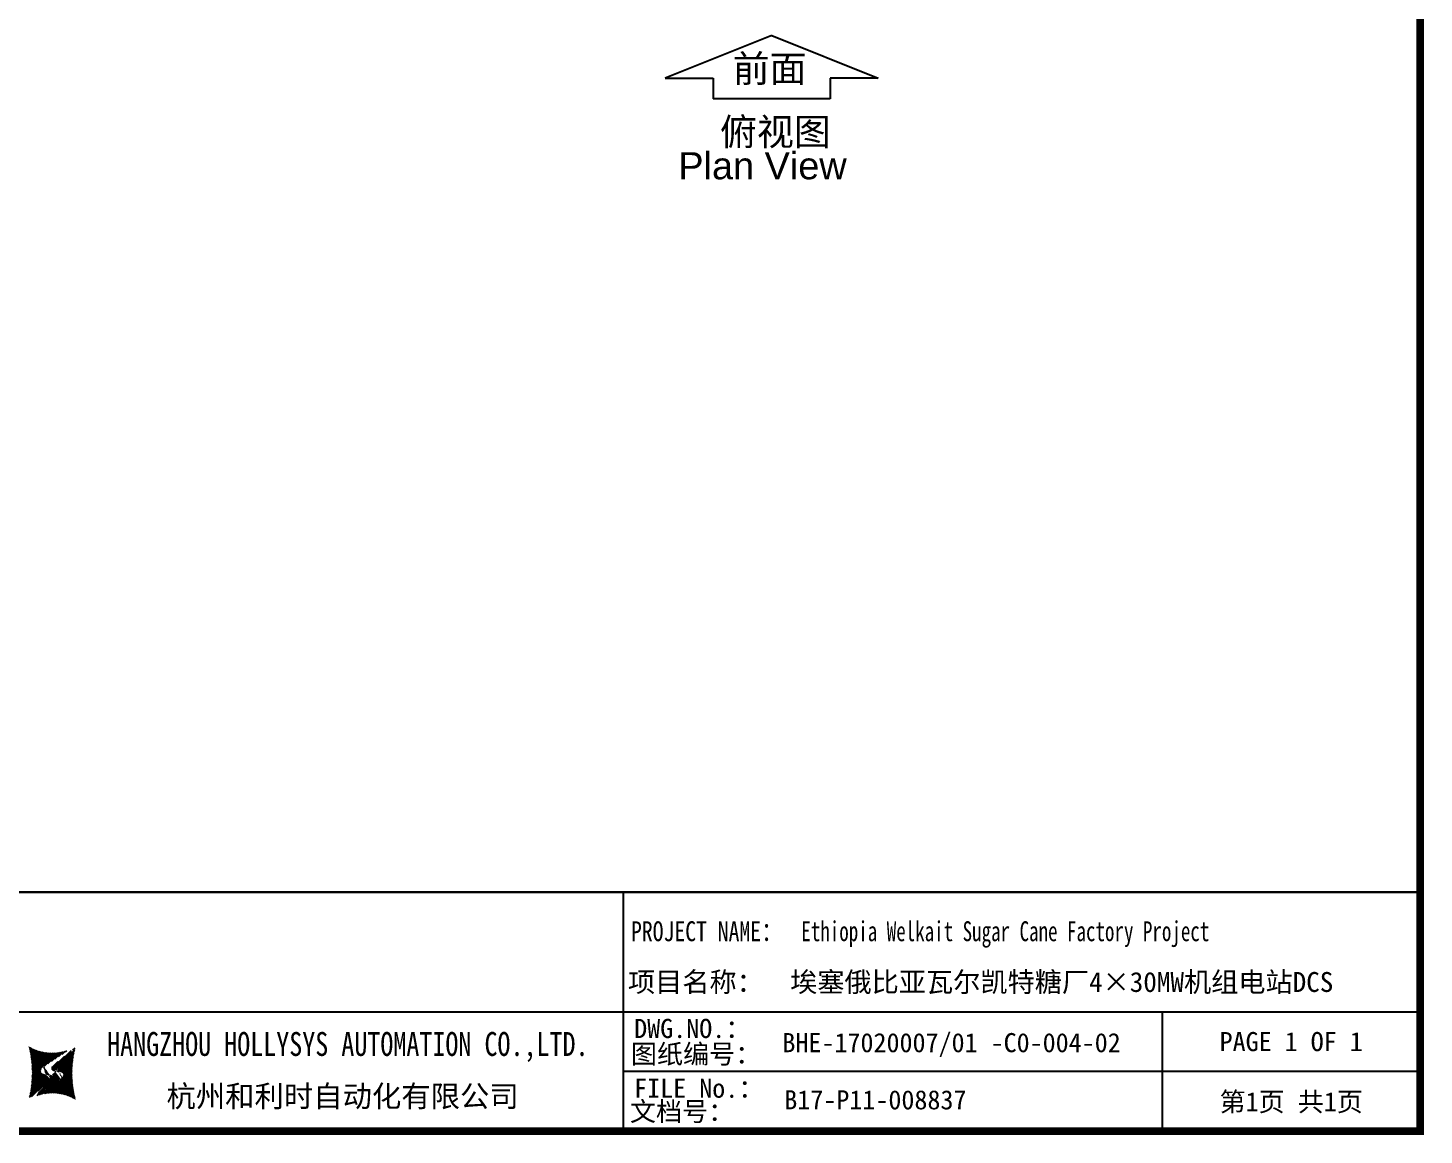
# Model space of a CAD drawing. Extents: x 79822 to 122366, y -56021 to -28815.
# Drawn here: x 83929 to 85681, y -50053 to -48663 of the extents above; entities that cross this region are included whole.
import ezdxf
from ezdxf.enums import TextEntityAlignment as Align
from ezdxf.lldxf.tags import DXFTag

# ---------------------------------------------------------------- set-up
doc = ezdxf.new("R2010")
doc.units = 0
doc.header["$LTSCALE"] = 100
doc.header["$MEASUREMENT"] = 0
for name, color, linetype in [('PARTS', 6, 'Continuous'), ('t', 1, 'Continuous'), ('标准图框及表格', 7, 'Continuous')]:
    doc.layers.add(name, color=color, linetype=linetype)
doc.styles.add('HZ', font='arial.ttf', dxfattribs={"width": 0.7})
doc.styles.get("Standard").update_dxf_attribs({"font": ''})
doc.styles.get('Standard').set_extended_font_data('SimSun')
tags = doc.linetypes.add('CENTER', pattern=[2, 1.25, -0.25, 0.25, -0.25]).pattern_tags.tags
tags[10:11] = [DXFTag(74, 4), DXFTag(75, 0), DXFTag(340, '0'), DXFTag(46, 1.0), DXFTag(50, 0.0), DXFTag(44, 0.0), DXFTag(45, 0.0)]
tags[8:9] = [DXFTag(74, 4), DXFTag(75, 0), DXFTag(340, '0'), DXFTag(46, 1.0), DXFTag(50, 0.0), DXFTag(44, 0.0), DXFTag(45, 0.0)]
tags[6:7] = [DXFTag(74, 4), DXFTag(75, 0), DXFTag(340, '0'), DXFTag(46, 1.0), DXFTag(50, 0.0), DXFTag(44, 0.0), DXFTag(45, 0.0)]
tags[4:5] = [DXFTag(74, 4), DXFTag(75, 0), DXFTag(340, '0'), DXFTag(46, 1.0), DXFTag(50, 0.0), DXFTag(44, 0.0), DXFTag(45, 0.0)]
pattern_1 = [(45, (0, 0), (-0.736262898216564, 0.7362628982165641), [])]

# ---------------------------------------------------------------- blocks, each defined once
blk = doc.blocks.new('图框')
at = {"layer": '标准图框及表格'}
h = blk.add_hatch(dxfattribs=at)
h.set_pattern_fill('ANSI31', color=5, scale=8.329863809039892, style=0)
h.set_pattern_definition(pattern_1)
edge = h.paths.add_edge_path()
edge.add_arc((2399.257256036391, -2998.153851416566), 55.18534773488954, 238.1092081981581, 291.6531626184834)
edge.add_line((2419.619937407027, -3049.445018414634), (2388.525499730735, -3070.242821799802))
edge.add_arc((2238.907377712399, -3078.328790578547), 135.3602868968974, 346.3915348661821, 374.2500326978034)
edge.add_line((2370.467593623529, -3110.177132109857), (2397.50623789792, -3087.85242802291))
edge.add_line((2391.339199201146, -3080.281448750429), (2396.143986595598, -3080.898839897796))
edge.add_spline(control_points=[(2397.470018868538, -3087.887634953957), (2398.35948137939, -3087.023080631327), (2399.970992452319, -3085.456697735681), (2399.869182150054, -3081.252294174519), (2397.426500162081, -3081.012803431273), (2396.121921064187, -3080.884897048199)], knot_values=[0, 0, 0, 0, 6.844331067525468, 12.40042740766005, 18.76924275352248, 18.76924275352248, 18.76924275352248, 18.76924275352248], weights=[1, 1, 1, 1, 1, 1], degree=3, periodic=0)
edge.add_spline(control_points=[(2388.515363058686, -3070.265433304907), (2387.789374929038, -3070.86905758363), (2386.478198365832, -3071.959237952229), (2385.544096281083, -3073.38263759949), (2385.127199159644, -3074.017912079413)], knot_values=[0, 0, 0, 0, 5.253673658024614, 9.488438564008057, 9.488438564008057, 9.488438564008057, 9.488438564008057], weights=[1, 1, 1, 1, 1], degree=3, periodic=0)
edge.add_spline(control_points=[(2386.272665588534, -3072.281716856574), (2385.721471206634, -3072.905523096015), (2384.632427465753, -3074.386714445929), (2384.912828655535, -3077.72895088909), (2387.858851342782, -3079.895552619193), (2390.185443934519, -3080.145534927004), (2391.314573401905, -3080.266855002868)], knot_values=[10.66597461496156, 10.66597461496156, 10.66597461496156, 10.66597461496156, 18.97770399508879, 28.89455822145742, 41.119553648298, 52.64692538081317, 52.64692538081317, 52.64692538081317, 52.64692538081317], weights=[1, 1, 1, 1, 1, 1, 1], degree=3, periodic=0)
h = blk.add_hatch(dxfattribs=at)
h.set_pattern_fill('ANSI31', color=3, scale=8.329863809039892, style=0)
h.set_pattern_definition(pattern_1)
edge = h.paths.add_edge_path()
edge.add_line((2402.469732125144, -3075.776359090531), (2407.706041465404, -3076.440586092609))
edge.add_spline(control_points=[(2401.044493204623, -3068.769946203269), (2400.155030693568, -3069.634500525768), (2398.543519620813, -3071.200883421574), (2398.645329922932, -3075.40528698259), (2401.088011911052, -3075.644777725895), (2402.392591008975, -3075.772684108895)], knot_values=[0, 0, 0, 0, 6.844331067526932, 12.40042740766158, 18.76924275352342, 18.76924275352342, 18.76924275352342, 18.76924275352342], weights=[1, 1, 1, 1, 1, 1], degree=3, periodic=0)
edge.add_line((2428.046918449632, -3046.480449047325), (2401.008274175249, -3068.805153134272))
edge.add_spline(control_points=[(2412.625169549749, -3083.918607966574), (2413.015644598316, -3083.422785431954), (2413.86377905187, -3082.052674005965), (2413.601683417044, -3078.928630268005), (2410.655660730175, -3076.762028538062), (2408.329068138031, -3076.512046230251), (2407.199938671052, -3076.390726154226)], knot_values=[12.65408913243743, 12.65408913243743, 12.65408913243743, 12.65408913243743, 18.97770399508879, 28.89455822145742, 41.119553648298, 52.64692538081317, 52.64692538081317, 52.64692538081317, 52.64692538081317], weights=[1, 1, 1, 1, 1, 1, 1], degree=3, periodic=0)
edge.add_line((2411.626283690712, -3084.975693399283), (2412.781242849298, -3083.732051979769))
edge.add_line((2410.021343801694, -3086.399138189481), (2411.626283690712, -3084.975693399414))
edge.add_line((2378.894574665755, -3107.212562742519), (2409.989012342048, -3086.414759357351))
edge.add_arc((2399.257256036391, -3158.503729740543), 55.18534773488965, 58.10920819815809, 111.6531626184834)
edge.add_arc((2559.607134360383, -3078.328790578547), 135.360286896897, 166.3915348661823, 194.2500326978024)
at = {"color": 7}
for p, q in [((3115.642035047145, -2851.581424744189), (3115.642035047145, -3151.581424744189)), ((2215.642035047145, -3001.581424744189), (3115.642035047145, -3001.581424744189)), ((3115.642035047145, -3001.581424744189), (4115.642035047145, -3001.581424744189)), ((3791.785572043125, -3001.581424744189), (3791.785572043125, -3151.581424744189)), ((4115.642035047145, -3076.581424744189), (3115.642035047145, -3076.581424744189))]:
    blk.add_line(p, q, dxfattribs=at)
at = {"color": 7, "const_width": 3}
blk.add_lwpolyline([(4115.642035047145, -2851.581424744189), (0, -2851.581424744189)], dxfattribs=at)
at = {"layer": 't', "color": 7, "const_width": 9.61519705431492}
blk.add_lwpolyline([(4115.642035047145, -3151.581424744189), (4115.642035047145, 0), (0, 0), (0, -3151.581424744189)], close=True, dxfattribs=at)
at = {"color": 7, "linetype": 'CENTER'}
for s, height, p in [('图纸编号：', 24, (3125.2212882557, -3066.664538382978)), ('杭州和利时自动化有限公司', 27, (2542.549152440595, -3121.114498389041)), ('文档号：', 24, (3124.032392707933, -3138.728717091954))]:
    blk.add_text(s, height=height, dxfattribs=at).set_placement(p)
at = {"color": 7, "flags": 8}
for tag, p, height in [('DWG.NAME:', (1381.636459220965, -2910.37952511241), 25), ('PROJECTNAME:', (3125.480185663539, -2912.807924402037), 24), ('PROJECTNAME：', (3339.10867075545, -2913.108539231762), 25), ('DWG.NO.:', (3128.186172261583, -3030.402470643486), 24), ('图纸编号', (3315.362718925957, -3052.404678158069), 24), ('FILENO.:', (3128.672545599984, -3106.104124450346), 24), ('文档号', (3317.726365529132, -3124.132485953713), 24)]:
    blk.add_attdef(tag, p, '', height=height, dxfattribs=at)
for tag, height, p in [('RENLIU', 24, (698.1883070825425, -2950.380597809435)), ('SHUFENWANG', 24, (885.7882910716289, -2950.380597809435)), ('FANGHOU', 24, (1069.730755450379, -2950.380597809435)), ('DANDANLI', 24, (1250.015700218792, -2950.380597809435)), ('A', 23, (59.89920926059131, -2974.881554149018)), ('设计时间', 23, (213.8658221408186, -2974.881554149018)), ('刘仁', 23, (698.1883070825425, -3002.188376027443)), ('王姝芬', 23, (885.7882910716289, -3002.188376027443)), ('侯方', 23, (1069.730755450379, -3002.188376027443)), ('李丹丹', 23, (1250.015700218792, -3002.188376027443)), ('#10STATIONONTROLCABINETCOVER', 30, (1777.900103825072, -3017.182374560078)), ('PAGEXOFX', 24, (3953.713803545135, -3039.081424744189)), ('REV.', 24, (59.38265968048654, -3063.048954873535)), ('DATE', 24, (208.907791745165, -3063.048954873535)), ('DESCRIPTION', 24, (451.7192896086781, -3063.048954873535)), ('PREPARED', 24, (698.1883070825425, -3063.048954873535)), ('CHECKED', 24, (885.7882910716144, -3063.048954873535)), ('SIGNED', 24, (1069.730755450364, -3063.048954873535)), ('APPROVED', 24, (1250.015700218792, -3063.048954873535)), ('图纸名称', 30, (1777.900103825072, -3094.695064044037)), ('第几页共几页', 24, (3953.713803545135, -3114.081424744189))]:
    blk.add_attdef(tag, text='', height=height, dxfattribs=at).set_placement(p, align=Align.MIDDLE)
for tag, p in [('图纸名称:', (1377.81237181677, -2965.923337057193)), ('项目名称：', (3121.562334825969, -2984.305160940257)), ('项目名称：', (3325.036680579346, -2984.305160940257))]:
    blk.add_attdef(tag, text='', height=25, dxfattribs=at).set_placement(p, align=Align.BOTTOM_LEFT)
at = {"color": 7, "width": 0.8, "flags": 8}
blk.add_attdef('HANGZHOUHOLLYSYSAUTOMATIONCO.,LTD.', text='', height=24, dxfattribs=at).set_placement((2770.082304289484, -3045.714803244191), align=Align.MIDDLE)
at = {"layer": '标准图框及表格', "color": 5, "style": 'HZ'}
for s, p in [('pgqh', (2373.884875617339, -3059.677228196226)), ('hollilas', (2374.051901626051, -3085.968484618272))]:
    blk.add_text(s, height=5.205656721233694, dxfattribs=at).set_placement(p)
at = {"layer": '标准图框及表格', "color": 3, "style": 'HZ'}
for s, height, p in [('auto', 8.676094535389492, (2400.907127263781, -3074.200036411981)), ('hollysys', 4.338047267694746, (2402.5381050141, -3099.731461394062))]:
    blk.add_text(s, height=height, dxfattribs=at).set_placement(p)

msp = doc.modelspace()

# ---------------------------------------------------------------- linework, layer by layer
at = {"layer": 'PARTS', "color": 7}
for p, q in [((84862.66537364977, -48673.06700910442), (84729.01872279836, -48726.45993264345)), ((84862.66537364977, -48673.06700910442), (84996.31202450121, -48726.45993264345)), ((84729.01872279836, -48726.45993264345), (84789.29884564201, -48726.45993264345)), ((84789.29884564201, -48726.45993264345), (84789.29884564201, -48752.29982344707)), ((84996.31202450121, -48726.45993264345), (84936.03190165752, -48726.45993264345)), ((84936.03190165752, -48726.45993264345), (84936.03190165752, -48752.29982344707)), ((84936.03190165752, -48752.29982344707), (84789.29884564201, -48752.29982344707))]:
    msp.add_line(p, q, dxfattribs=at)

# ---------------------------------------------------------------- block references
at = {"color": 1}
ref = msp.add_blockref('图框', (81560.67404327361, -46896.22892316732), dxfattribs=at)
ref.add_attrib('第几页共几页', '第1页 共1页', dxfattribs={"color": 7, "height": 24, "flags": 8}).set_placement((85514.38784681875, -50010.31034791151), align=Align.MIDDLE)
ref.add_attrib('图纸编号', 'BHE-17020007/01 -C0-004-02', (84876.03676219957, -49948.63360132539), dxfattribs={"color": 7, "height": 24, "flags": 8})
ref.add_attrib('文档号', 'B17-P11-008837', (84878.40040880274, -50020.36140912103), dxfattribs={"color": 7, "height": 24, "flags": 8})
ref.add_attrib('HANGZHOUHOLLYSYSAUTOMATIONCO.,LTD', 'HANGZHOU HOLLYSYS AUTOMATION CO.,LTD.', dxfattribs={"color": 7, "height": 30, "width": 0.8, "flags": 8}).set_placement((84330.75634756309, -49941.94372641151), align=Align.MIDDLE)
ref.add_attrib('PROJECTNAME：', 'PROJECT NAME：', (84686.06046550378, -49809.33746239908), dxfattribs={"color": 7, "height": 25, "width": 0.8, "flags": 8})
ref.add_attrib('项目名称：', '项目名称：', dxfattribs={"color": 7, "height": 25, "flags": 8}).set_placement((84682.23637809958, -49880.53408410758), align=Align.BOTTOM_LEFT)
ref.add_attrib('PROJECTNAME：', 'Ethiopia Welkait Sugar Cane Factory Project', (84899.78271402906, -49809.33746239908), dxfattribs={"color": 7, "height": 25, "width": 0.7, "flags": 8})
ref.add_attrib('项目名称：', '埃塞俄比亚瓦尔凯特糖厂4×30MW机组电站DCS', dxfattribs={"color": 7, "height": 25, "flags": 8}).set_placement((84885.71072385296, -49880.53408410758), align=Align.BOTTOM_LEFT)
ref.add_attrib('PAGEXOFX', 'PAGE 1 OF 1', dxfattribs={"color": 7, "height": 24, "flags": 8}).set_placement((85514.38784681875, -49935.31034791151), align=Align.MIDDLE)
ref.add_attrib('DWG.NO.：', 'DWG.NO.：', (84690.04909189361, -49930.81746946684), dxfattribs={"color": 7, "height": 24, "flags": 8})
ref.add_attrib('FILENO.：', 'FILE No.：', (84690.04909189361, -50005.81746946684), dxfattribs={"color": 7, "height": 24, "flags": 8})

# ---------------------------------------------------------------- texts
at = {"color": 7, "style": 'HZ'}
for s, p in [('前面', (84813.6222088178, -48731.41688008874)), ('俯视图', (84797.65351160851, -48810.72271508681)), ('Plan View', (84745.46175275753, -48853.3393464526))]:
    msp.add_text(s, height=34, dxfattribs=at).set_placement(p)

doc.saveas('drawing.dxf')
